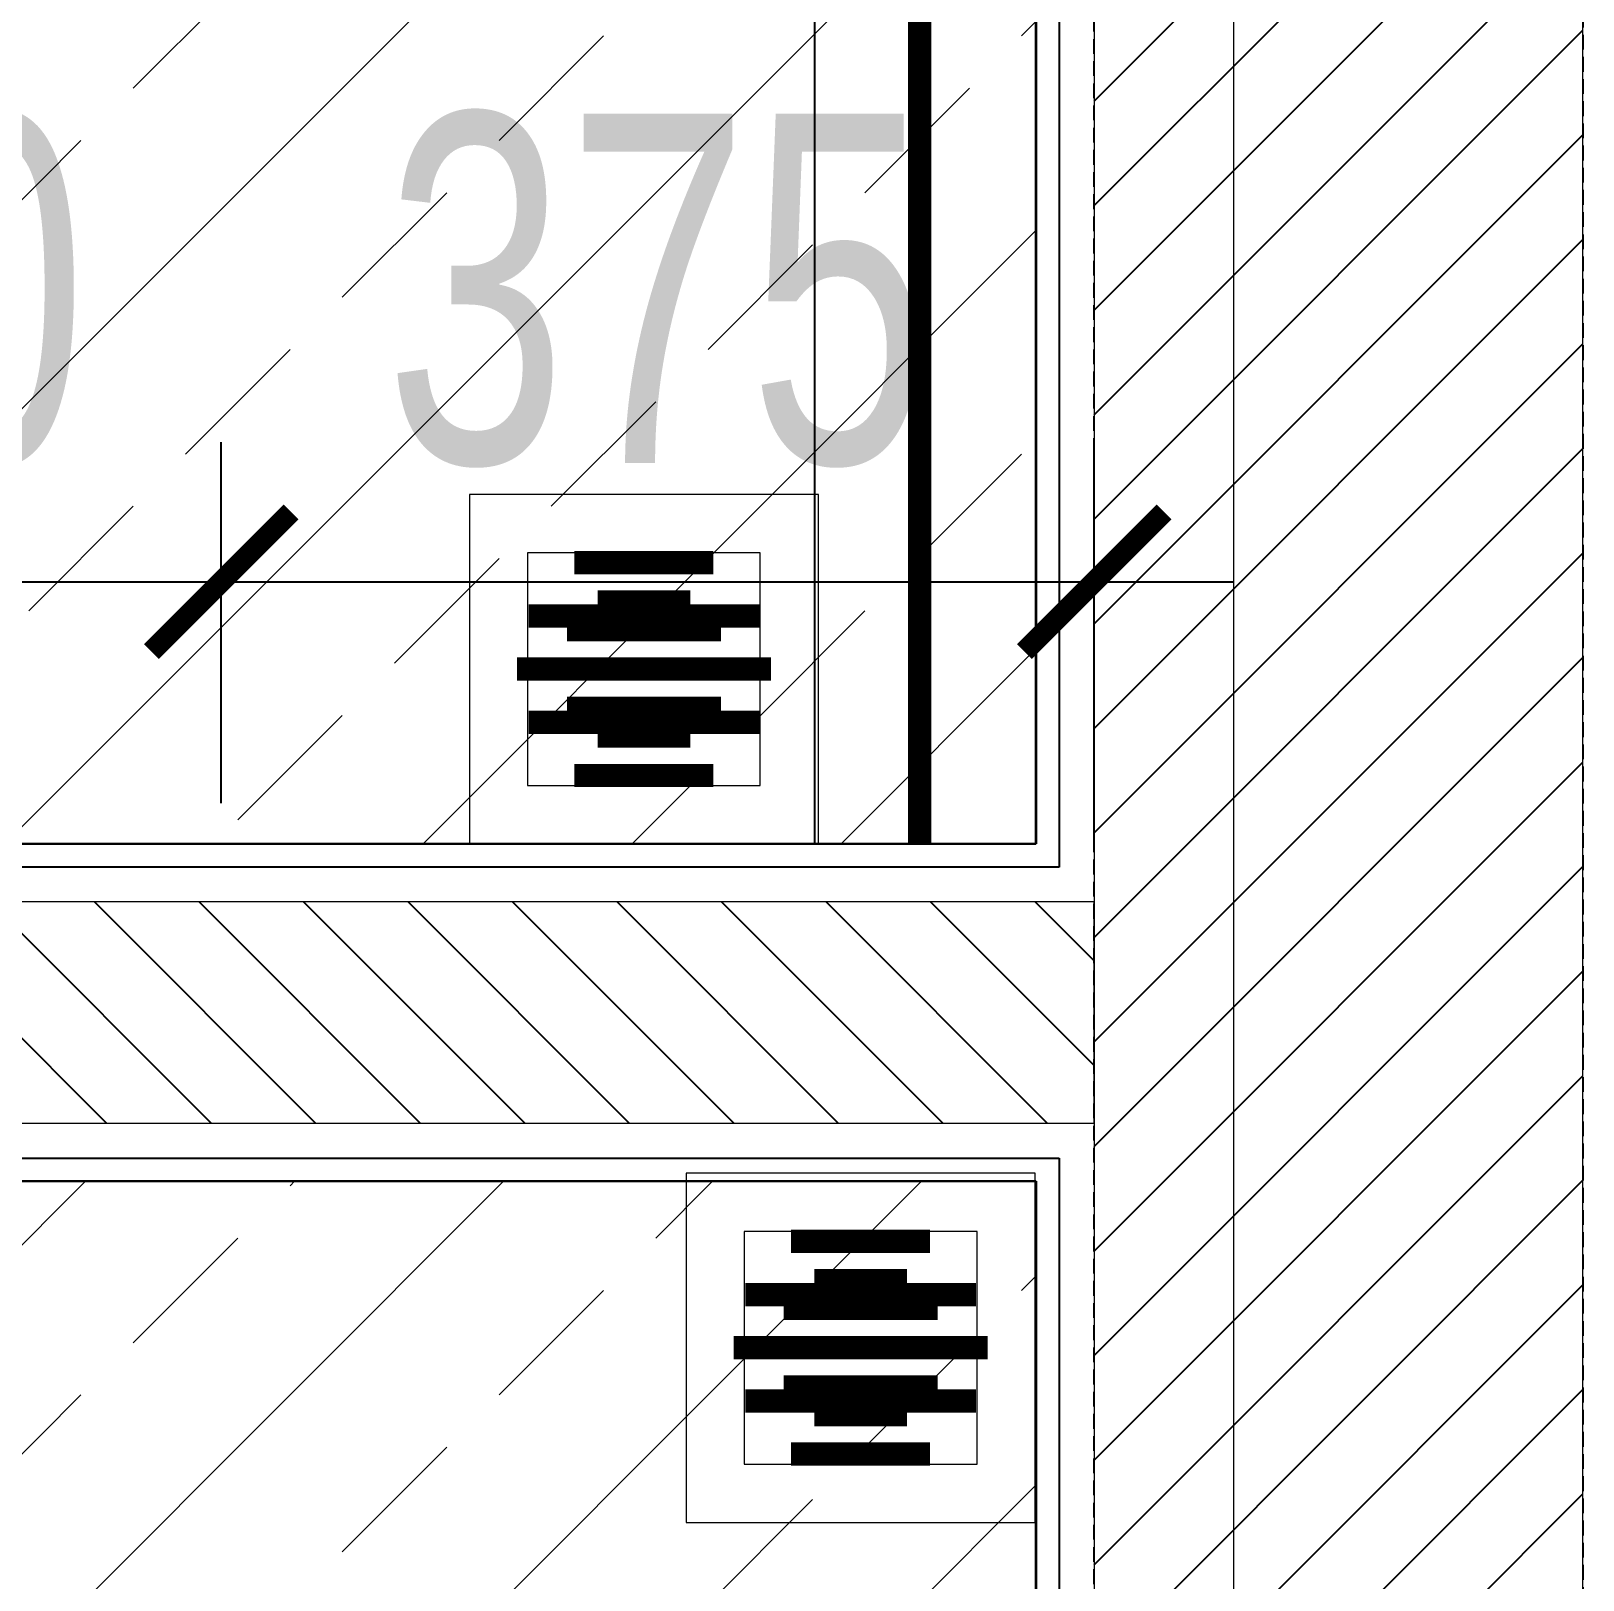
# Model space of a CAD drawing. Header units: millimetres. Extents: x -343543 to 400519, y -115663 to 104219.
# Drawn here: x -227471 to -226804, y 4164 to 4829 of the extents above; entities that cross this region are included whole.
import ezdxf
from ezdxf.xclip import XClip

# ---------------------------------------------------------------- set-up
doc = ezdxf.new("R2010")
doc.units = ezdxf.units.MM
doc.header["$XCLIPFRAME"] = 0
for name, pattern in [("$0$02'TUONG Xay$0$HIDDEN", [0.375, 0.25, -0.125]), ('XREF MAT BANG TUONG XAY$0$CENTER', [50.8, 31.75, -6.35, 6.35, -6.35]), ('XREF MAT BANG TUONG XAY$0$xref_IKIGAI_Cot$0$HIDDEN', [9.525, 6.35, -3.175])]:
    doc.linetypes.add(name, pattern=pattern)
doc.layers.get('0').update_dxf_attribs({"color": 231, "lineweight": 0})
doc.layers.get('DefPoints').update_dxf_attribs({"color": 191})
for name, color, linetype, lineweight in [('A-CLNG', 157, 'Continuous', 25), ('A-FLOR-PRTN', 161, 'Continuous', 9), ('A-PATT', 252, 'Continuous', 9), ('A-SYMBOLS', 10, 'Continuous', 13), ('SME-E-LTG-DIM', 55, 'Continuous', 18), ('XREF MAT BANG TUONG XAY$0$01.Xref _MB T1$0$A-FURN', 8, 'Continuous', 5), ('XREF MAT BANG TUONG XAY$0$01.Xref _MB T1$0$A-FURN @ 50', 8, 'Continuous', 5), ('XREF MAT BANG TUONG XAY$0$01.Xref _MB T1$0$A-FURN @ 75', 8, 'Continuous', 5), ('XREF MAT BANG TUONG XAY$0$01.Xref _MB T1$0$A-TEXT', 8, 'Continuous', 25), ('XREF MAT BANG TUONG XAY$0$A-GRID', 8, 'XREF MAT BANG TUONG XAY$0$CENTER', 15), ('XREF MAT BANG TUONG XAY$0$A-WALL-INT', 8, 'Continuous', 9)]:
    doc.layers.add(name, color=color, linetype=linetype, lineweight=lineweight)
doc.layers.add('fix lightting red', color=1, linetype='Continuous', lineweight=5, true_color=0xff0000)
for name, color, linetype in [('XREF MAT BANG TUONG XAY$0$A-FNSH', 8, 'Continuous'), ('XREF MAT BANG TUONG XAY$0$A-FURN', 8, 'Continuous'), ('XREF MAT BANG TUONG XAY$0$A-PATT', 8, 'Continuous'), ('XREF MAT BANG TUONG XAY$0$xref_IKIGAI_Cot$0$S-HIDD', 8, 'XREF MAT BANG TUONG XAY$0$xref_IKIGAI_Cot$0$HIDDEN')]:
    doc.layers.add(name, color=color, linetype=linetype)
doc.styles.add('SM-DIMTEXT', font='SME.shx', dxfattribs={"width": 0.7})
doc.dimstyles.new('SDIM-100', dxfattribs={"dimscale": 100, "dimtxt": 2, "dimasz": 0.6, "dimexe": 0.6, "dimexo": 0.2, "dimgap": 0.5, "dimtad": 1, "dimdec": 0, "dimzin": 12, "dimtxsty": 'SM-DIMTEXT', "dimblk": 'ARCHTICK', "dimblk1": 'ARCHTICK', "dimblk2": 'ARCHTICK', "dimcen": 0.12, "dimdle": 0.6, "dimclrd": 7, "dimclre": 8, "dimadec": 0, "dimazin": 3, "dimtfac": 2, "dimtix": 1, "dimtmove": 1, "dimatfit": 3, "dimfxl": 1, "dimtzin": 0, "dimarcsym": 1})

# ---------------------------------------------------------------- blocks, each defined once
blk = doc.blocks.new('XREF MAT BANG TUONG XAY$0$00.xref_IKIGAI_Truc')
at = {"layer": 'XREF MAT BANG TUONG XAY$0$A-GRID', "color": 8, "ltscale": 20}
blk.add_lwpolyline([(35900, -3895), (35900, 10635.41)], dxfattribs=at)
blk = doc.blocks.new('XREF MAT BANG TUONG XAY$0$xref_IKIGAI_Cot')
at = {"layer": 'XREF MAT BANG TUONG XAY$0$A-GRID', "color": 8, "ltscale": 20}
blk.add_lwpolyline([(35900, -3895), (35900, 10635.41)], dxfattribs=at)
at = {"layer": 'XREF MAT BANG TUONG XAY$0$xref_IKIGAI_Cot$0$S-HIDD', "color": 8}
blk.add_lwpolyline([(36050, 3000), (35840.01, 3000), (35840, 9990), (36049.99, 9990)], close=True, dxfattribs=at)
blk = doc.blocks.new('XREF MAT BANG TUONG XAY$0$01.Xref _MB T1$0$Drain')
at = {"color": 8}
blk.add_lwpolyline([(-1.2, -1.2), (1.2, -1.2), (1.2, 1.2), (-1.2, 1.2)], close=True, dxfattribs=at)
at = {"color": 8, "const_width": 0.16}
for points in [[(-0.365, 0.793), (-0.365, -0.793)], [(0, 0.873), (0, -0.873)], [(0.365, 0.793), (0.365, -0.793)], [(-0.731, 0.478), (-0.731, -0.478)], [(0.731, 0.478), (0.731, -0.478)]]:
    blk.add_lwpolyline(points, dxfattribs=at)
blk = doc.blocks.new('*U3472')
at = {"layer": 'XREF MAT BANG TUONG XAY$0$01.Xref _MB T1$0$A-FURN @ 50', "color": 8, "xscale": -41.66666666666669, "yscale": 41.66666666666669, "zscale": 41.66666666666669, "rotation": 270}
blk.add_blockref('XREF MAT BANG TUONG XAY$0$01.Xref _MB T1$0$Drain', (-4251.58, 1555), dxfattribs=at)
at = {"layer": 'XREF MAT BANG TUONG XAY$0$01.Xref _MB T1$0$A-FURN @ 75', "color": 8, "xscale": -62.50000000000004, "yscale": 62.50000000000004, "zscale": 62.50000000000002, "rotation": 270}
blk.add_blockref('XREF MAT BANG TUONG XAY$0$01.Xref _MB T1$0$Drain', (-4251.58, 1555), dxfattribs=at)
blk = doc.blocks.new('*U3479')
at = {"layer": 'XREF MAT BANG TUONG XAY$0$01.Xref _MB T1$0$A-FURN @ 50', "color": 8, "xscale": -41.66666666666694, "yscale": 41.66666666666694, "zscale": 41.66666666666693, "rotation": 270}
blk.add_blockref('XREF MAT BANG TUONG XAY$0$01.Xref _MB T1$0$Drain', (-4344.67, 1263.52), dxfattribs=at)
at = {"layer": 'XREF MAT BANG TUONG XAY$0$01.Xref _MB T1$0$A-FURN @ 75', "color": 8, "xscale": -62.50000000000041, "yscale": 62.50000000000041, "zscale": 62.50000000000039, "rotation": 270}
blk.add_blockref('XREF MAT BANG TUONG XAY$0$01.Xref _MB T1$0$Drain', (-4344.67, 1263.52), dxfattribs=at)
blk = doc.blocks.new('*U228')
at = {"layer": 'XREF MAT BANG TUONG XAY$0$A-PATT'}
h = blk.add_hatch(dxfattribs=at)
h.set_pattern_fill('ANSI31', color=8, scale=10)
h.set_pattern_definition([(45, (42036.79, -11293.564), (-22.45064, 22.45064), [])])
h.paths.add_polyline_path([(-38.7, 47.5), (6551.3, 47.5), (6551.3, -162.5), (-38.7, -162.5)])
at = {"layer": 'XREF MAT BANG TUONG XAY$0$A-WALL-INT', "color": 8}
blk.add_lwpolyline([(-38.7, 47.5), (6551.3, 47.5), (6551.3, -162.5), (-38.7, -162.5)], close=True, dxfattribs=at)
blk = doc.blocks.new('*U224')
at = {"layer": 'XREF MAT BANG TUONG XAY$0$A-PATT'}
h = blk.add_hatch(dxfattribs=at)
h.set_pattern_fill('ANSI31', color=8, scale=10)
h.set_pattern_definition([(45, (36991.79, -11178.564), (-22.45064, 22.45064), [])])
h.paths.add_polyline_path([(-38.7, 47.5), (1506.3, 47.5), (1506.3, -47.5), (-38.7, -47.5)])
at = {"layer": 'XREF MAT BANG TUONG XAY$0$A-WALL-INT', "color": 8}
blk.add_lwpolyline([(-38.7, 47.5), (1506.3, 47.5), (1506.3, -47.5), (-38.7, -47.5)], close=True, dxfattribs=at)
blk = doc.blocks.new('XREF MAT BANG TUONG XAY$0$01.Xref _MB T1$0$Phong tam')
at = {"layer": 'XREF MAT BANG TUONG XAY$0$A-FURN', "color": 8, "elevation": 0}
blk.add_lwpolyline([(-4325, 6965), (-4420.01, 6965), (-4420.01, 1480), (-4325, 1480)], close=True, dxfattribs=at)
at = {"layer": 'XREF MAT BANG TUONG XAY$0$01.Xref _MB T1$0$A-FURN', "linetype": 'Continuous'}
for name in ['*U3472', '*U3479']:
    blk.add_blockref(name, (0, 0), dxfattribs=at)
at = {"layer": 'XREF MAT BANG TUONG XAY$0$A-FURN', "color": 8}
for name, p, rotation in [('*U228', (-4607.5, 438.7), 90), ('*U224', (-2938.7, 1407.5), 180)]:
    blk.add_blockref(name, p, dxfattribs=dict(at, rotation=rotation))
blk = doc.blocks.new('01.Xref _MB T1')
at = {"layer": 'XREF MAT BANG TUONG XAY$0$A-FNSH', "color": 8}
for points in [[(35815.01181, 9965.00167), (35815.01905, 4479.99998), (34270.0013, 4479.99998), (34270.0013, 4134.99998), (34415.0013, 4134.99998), (34415.0013, 4334.99989), (35815.01921, 4335.00176), (35815.02044, 3424.99996), (35725.02005, 3424.99996), (35725.02005, 3234.99987), (34415.00076, 3235.00003), (34415.00076, 3429.9998), (34270.00076, 3430.00006), (34270.00076, 3235.00016), (33180.00184, 3235.00016), (33180.00184, 3435.00006), (33035.0013, 3434.9998)], [(35825.01179, 9975.00168), (35825.01906, 4469.99998), (34280.0013, 4469.99998), (34280.0013, 4144.99998), (34405.0013, 4144.99998), (34405.0013, 4344.99988), (35825.0192, 4345.00177), (35825.02045, 3414.99996), (35735.02005, 3414.99996), (35735.02005, 3224.99987), (34405.00076, 3225.00003), (34405.00076, 3419.99982), (34280.00076, 3420.00004), (34280.00076, 3225.00016), (33170.00184, 3225.00016), (33170.00184, 3425.00004), (33045.0013, 3424.99982)]]:
    blk.add_lwpolyline(points, dxfattribs=at)
at = {"color": 8}
blk.add_blockref('XREF MAT BANG TUONG XAY$0$00.xref_IKIGAI_Truc', (0.00011, 0), dxfattribs=at)
ref = blk.add_blockref('XREF MAT BANG TUONG XAY$0$xref_IKIGAI_Cot', (-0.00927, -0.00001), dxfattribs=at)
XClip(ref).set_block_clipping_path([(-1610.3425959283, -2225.6693134198), (41829.1295208634, 21555.8819575264)])
at = {"layer": 'XREF MAT BANG TUONG XAY$0$01.Xref _MB T1$0$A-TEXT', "color": 8, "xscale": -1}
blk.add_blockref('XREF MAT BANG TUONG XAY$0$01.Xref _MB T1$0$Phong tam', (31395.0001, 2999.99999), dxfattribs=at)
blk = doc.blocks.new('DenSanTuongT1Ikigai')
at = {"layer": 'fix lightting red', "color": 1, "linetype": "$0$02'TUONG Xay$0$HIDDEN", "ltscale": 500, "true_color": 0xff0000, "const_width": 10}
blk.add_lwpolyline([(35765, 9965), (35765, 4480)], dxfattribs=at)
blk = doc.blocks.new('_ArchTick')
at = {"color": 0, "linetype": 'ByBlock', "const_width": 0.15}
blk.add_lwpolyline([(-0.5, -0.5), (0.5, 0.5)], dxfattribs=at)
blk = doc.blocks.new('*D1268')
at = {"layer": 'DefPoints', "color": 0, "transparency": 16777216}
for p in [(-227389.01, 4592.52), (-227389.01, 4477.45), (-227739.01, 4352.45)]:
    blk.add_point(p, dxfattribs=at)
at = {"layer": 'SME-E-LTG-DIM', "color": 8, "lineweight": -2, "transparency": 16777216}
for p, q in [((-227739.01, 4372.45), (-227739.01, 4652.52)), ((-227389.01, 4497.45), (-227389.01, 4652.52))]:
    blk.add_line(p, q, dxfattribs=at)
at = {"layer": 'SME-E-LTG-DIM', "color": 7, "lineweight": -2, "transparency": 16777216}
for p, q in [((-227739.01, 4592.52), (-227799.01, 4592.52)), ((-227739.01, 4592.52), (-227389.01, 4592.52)), ((-227389.01, 4592.52), (-227329.01, 4592.52))]:
    blk.add_line(p, q, dxfattribs=at)
at = {"layer": 'SME-E-LTG-DIM', "color": 7, "lineweight": -2, "transparency": 16777216, "xscale": 60, "yscale": 60, "zscale": 60}
blk.add_blockref('_ArchTick', (-227739.01, 4592.52), dxfattribs=at)
at = {"layer": 'SME-E-LTG-DIM', "color": 7, "lineweight": -2, "transparency": 16777216, "xscale": 60, "yscale": 60, "zscale": 60, "rotation": 180}
blk.add_blockref('_ArchTick', (-227389.01, 4592.52), dxfattribs=at)
at = {"layer": 'SME-E-LTG-DIM', "color": 0, "transparency": 16777216, "insert": (-227564.01, 4717.52), "char_height": 150, "attachment_point": 5, "style": 'SM-DIMTEXT'}
blk.add_mtext('350', dxfattribs=at)
blk = doc.blocks.new('*D1269')
at = {"layer": 'DefPoints', "color": 0, "transparency": 16777216}
for p in [(-227014.01, 4592.52), (-227389.01, 4477.45), (-227014.01, 4456.77)]:
    blk.add_point(p, dxfattribs=at)
at = {"layer": 'SME-E-LTG-DIM', "color": 8, "lineweight": -2, "transparency": 16777216}
for p, q in [((-227389.01, 4497.45), (-227389.01, 4652.52)), ((-227014.01, 4476.77), (-227014.01, 4652.52))]:
    blk.add_line(p, q, dxfattribs=at)
at = {"layer": 'SME-E-LTG-DIM', "color": 7, "lineweight": -2, "transparency": 16777216}
blk.add_line((-227449.01, 4592.52), (-226954.01, 4592.52), dxfattribs=at)
at = {"layer": 'SME-E-LTG-DIM', "color": 7, "lineweight": -2, "transparency": 16777216, "xscale": 60, "yscale": 60, "zscale": 60, "rotation": 180}
blk.add_blockref('_ArchTick', (-227389.01, 4592.52), dxfattribs=at)
at = {"layer": 'SME-E-LTG-DIM', "color": 7, "lineweight": -2, "transparency": 16777216, "xscale": 60, "yscale": 60, "zscale": 60}
blk.add_blockref('_ArchTick', (-227014.01, 4592.52), dxfattribs=at)
at = {"layer": 'SME-E-LTG-DIM', "color": 0, "transparency": 16777216, "insert": (-227201.51, 4717.52), "char_height": 150, "attachment_point": 5, "style": 'SM-DIMTEXT'}
blk.add_mtext('375', dxfattribs=at)

msp = doc.modelspace()

# ---------------------------------------------------------------- block references
at = {"layer": 'A-SYMBOLS'}
msp.add_blockref('01.Xref _MB T1', (-262854.02, 0), dxfattribs=at)

# ---------------------------------------------------------------- next in the draw order: hatches: boundary and pattern name
at = {"layer": 'A-PATT'}
h = msp.add_hatch(dxfattribs=at)
h.set_pattern_fill('ANSI33', color=256, scale=20, double=1)
h.set_pattern_definition([(45, (-262854.02, -1e-05), (-89.80256, 89.80256), []), (45, (-262764.22, -1e-05), (-89.80256, 89.80256), [63.5, -31.75])])
h.paths.add_polyline_path([(-227039.02, 9965), (-231224.02, 9965), (-231224.02, 8980), (-230029.03, 8980), (-230029.03, 8835), (-231224.03, 8835), (-231224.03, 7855), (-230029.03, 7855), (-230029.03, 7710), (-231224.03, 7710), (-231224.03, 6730), (-230029.03, 6730), (-230029.03, 6585), (-231224.03, 6585), (-231224.03, 5605), (-230029.03, 5605), (-230029.03, 5460), (-231224.03, 5460), (-231224.03, 4480), (-229674.03, 4480), (-229674.03, 4135), (-229819.03, 4135), (-229819.03, 4335), (-231224.03, 4335), (-231224.03, 3235), (-229819.03, 3235), (-229819.03, 3435), (-229674.03, 3435), (-229674.03, 3235), (-228584.03, 3235), (-228584.03, 3435), (-228439.03, 3435), (-228439.03, 3235), (-227129.01, 3235), (-227129.01, 3425), (-227039.01, 3425), (-227039.01, 4335), (-228439.03, 4335), (-228439.03, 4135), (-228584.03, 4135), (-228584.03, 4480), (-227039.02, 4480)])

# ---------------------------------------------------------------- next in the draw order: linework, layer by layer
at = {"layer": 'A-CLNG', "color": 251}
msp.add_lwpolyline([(-229819.03, 3435), (-229674.03, 3435), (-229674.03, 3235), (-228584.03, 3235), (-228584.03, 3435), (-228439.03, 3435), (-228439.03, 3235), (-227129.01, 3235), (-227129.01, 3425), (-227039.01, 3425), (-227039.01, 4335), (-228439.03, 4335), (-228439.03, 4135), (-228584.03, 4135), (-228584.03, 4480), (-227039.02, 4480), (-227039.02, 9965)], dxfattribs=at)

# ---------------------------------------------------------------- next in the draw order: block references
at = {"layer": 'A-FLOR-PRTN'}
msp.add_blockref('DenSanTuongT1Ikigai', (-262854.02, 0), dxfattribs=at)

# ---------------------------------------------------------------- next in the draw order: dimensions: what is measured, and where the dimension line sits
at = {"layer": 'SME-E-LTG-DIM'}
for base, p1, p2, picture, middle in [((-227389.01, 4592.52), (-227739.01, 4352.45), (-227389.01, 4477.45), '*D1268', (-227564.01, 4717.52)), ((-227014.01, 4592.52), (-227389.01, 4477.45), (-227014.01, 4456.77), '*D1269', (-227201.51, 4717.52))]:
    dim = msp.add_linear_dim(base=base, p1=p1, p2=p2, dimstyle='SDIM-100', override={"dimtxt": 1.5, "dimtfill": 0}, dxfattribs=at)
    dim.commit()
    dim.dimension.update_dxf_attribs({"geometry": picture, "text_midpoint": middle})

doc.saveas('drawing.dxf')
